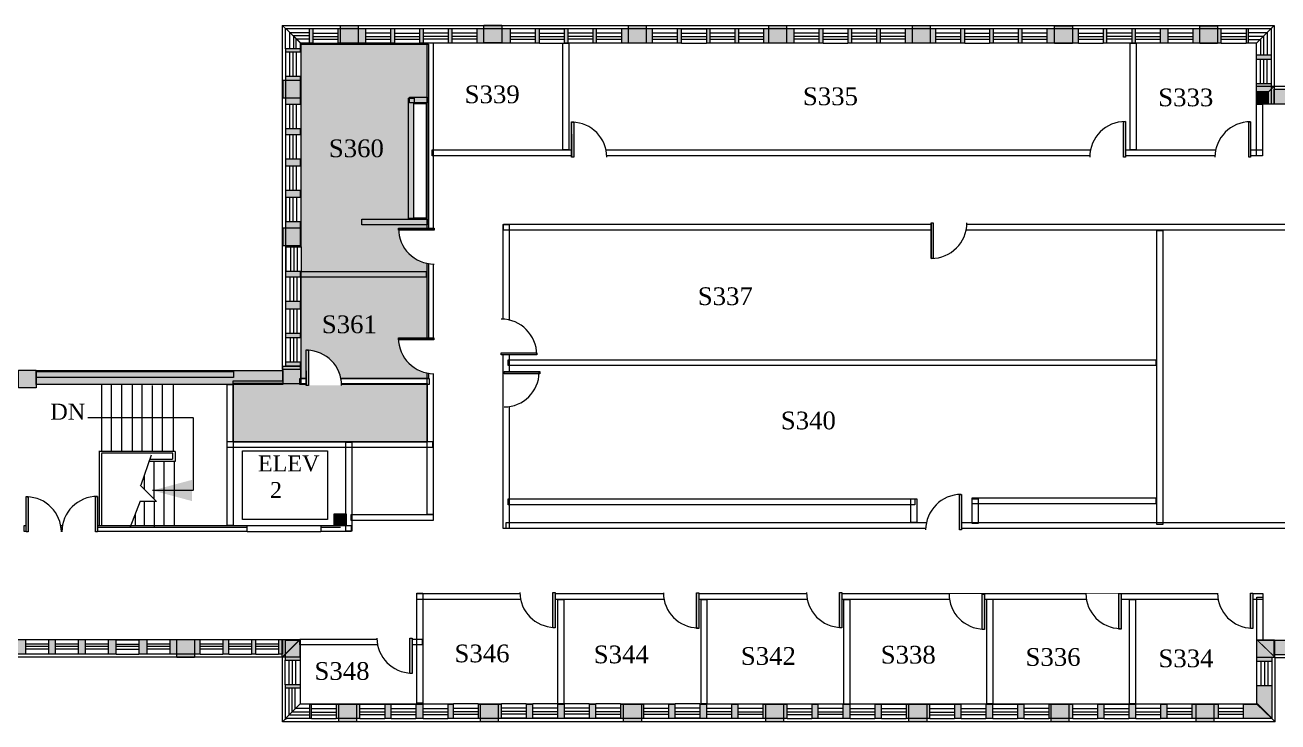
# Model space of a CAD drawing. Header units: inches. Extents: x -1965 to 2413, y -2287 to 2152.
# Drawn here: x 1 to 1270, y -1643 to -937 of the extents above; entities that cross this region are included whole.
import ezdxf

# ---------------------------------------------------------------- set-up
doc = ezdxf.new("R2010")
doc.units = ezdxf.units.IN
doc.header["$LTSCALE"] = 96
doc.header["$MEASUREMENT"] = 0
doc.layers.add('None', color=7, linetype='Continuous', lineweight=5)
doc.styles.add('Times', font='Times')

# ---------------------------------------------------------------- blocks, each defined once
blk = doc.blocks.new('Symbol #19')
at = {"layer": 'None', "linetype": 'Continuous', "lineweight": 5}
blk.add_hatch(color=255, dxfattribs=at).paths.add_polyline_path([(-6, 6), (6, 6), (6, -6), (-6, -6)])
at = {"layer": 'None', "color": 7, "linetype": 'Continuous', "lineweight": 5}
blk.add_lwpolyline([(-6, 6), (6, 6), (6, -6), (-6, -6)], close=True, dxfattribs=at)
blk = doc.blocks.new("1'6 Pier")
at = {"layer": 'None', "linetype": 'Continuous', "lineweight": 5}
blk.add_hatch(color=255, dxfattribs=at).paths.add_polyline_path([(-9, 9), (9, 9), (9, -9), (-9, -9)])
at = {"layer": 'None', "color": 7, "linetype": 'Continuous', "lineweight": 5}
blk.add_lwpolyline([(-9, 9), (9, 9), (9, -9), (-9, -9)], close=True, dxfattribs=at)
blk = doc.blocks.new("3' dr rh")
at = {"color": 7, "linetype": 'Continuous', "lineweight": 5}
blk.add_wipeout([(-17, 17.5), (-10.2, 16.7), (-3.6, 14.6), (2.4, 11.3), (7.7, 6.9), (12, 1.5), (15.2, -4.6), (17.2, -11.2), (17.9, -18), (-17.6, -18)], dxfattribs=at).dxf.layer = 'None'
at = {"layer": 'None', "linetype": 'Continuous', "lineweight": 5}
blk.add_hatch(color=255, dxfattribs=at).paths.add_polyline_path([(-17.9, 18), (-15.6, 18), (-15.6, -18), (-17.9, -18)])
at = {"layer": 'None', "color": 7, "linetype": 'Continuous', "lineweight": 5}
blk.add_lwpolyline([(-17.9, 18), (-15.6, 18), (-15.6, -18), (-17.9, -18)], close=True, dxfattribs=at)
blk.add_arc((-17.6, -18), 35.5, 0, 88.9999, dxfattribs=at)
blk = doc.blocks.new("3' dr lh")
at = {"color": 7, "linetype": 'Continuous', "lineweight": 5}
blk.add_wipeout([(-18, 18.1), (-11, 17.4), (-4.2, 15.4), (2, 12.1), (7.5, 7.6), (11.9, 2.1), (15.3, -4.1), (17.3, -10.9), (18, -17.9), (-18, -17.9)], dxfattribs=at).dxf.layer = 'None'
at = {"layer": 'None', "linetype": 'Continuous', "lineweight": 5}
blk.add_hatch(color=255, dxfattribs=at).paths.add_polyline_path([(-18, -16.1), (18, -16.1), (18, -18.1), (-18, -18.1)])
at = {"layer": 'None', "color": 7, "linetype": 'Continuous', "lineweight": 5}
blk.add_lwpolyline([(-18, -16.1), (18, -16.1), (18, -18.1), (-18, -18.1)], close=True, dxfattribs=at)
blk.add_arc((-18, -17.9), 36, 0, 90, dxfattribs=at)
blk = doc.blocks.new("2'-1 wind")
at = {"color": 7, "linetype": 'Continuous', "lineweight": 5}
blk.add_wipeout([(7.5, 12.5), (7.5, -12.5), (-7.5, -12.5), (-7.5, 12.5)], dxfattribs=at).dxf.layer = 'None'
at = {"layer": 'None', "color": 7, "linetype": 'Continuous', "lineweight": 5}
blk.add_lwpolyline([(7.5, 12.5), (7.5, -12.5), (-7.5, -12.5), (-7.5, 12.5)], close=True, dxfattribs=at)
at = {"color": 7, "linetype": 'Continuous', "lineweight": 5}
blk.add_wipeout([(-3.5, 12.5), (3, 12.5), (3, -12.5), (-3.5, -12.5)], dxfattribs=at).dxf.layer = 'None'
at = {"layer": 'None', "color": 7, "linetype": 'Continuous', "lineweight": 5}
blk.add_line((-0.5, 12.5), (-0.5, -12.5), dxfattribs=at)
blk.add_lwpolyline([(-3.5, 12.5), (3, 12.5), (3, -12.5), (-3.5, -12.5)], close=True, dxfattribs=at)
blk = doc.blocks.new("1'-11' wind")
at = {"color": 7, "linetype": 'Continuous', "lineweight": 5}
blk.add_wipeout([(-11.5, 7.5), (11.5, 7.5), (11.5, -7.5), (-11.5, -7.5)], dxfattribs=at).dxf.layer = 'None'
at = {"layer": 'None', "color": 7, "linetype": 'Continuous', "lineweight": 5}
blk.add_lwpolyline([(-11.5, 7.5), (11.5, 7.5), (11.5, -7.5), (-11.5, -7.5)], close=True, dxfattribs=at)
at = {"color": 7, "linetype": 'Continuous', "lineweight": 5}
blk.add_wipeout([(-11.5, 3.125), (11.5, 3.125), (11.5, -2.25), (-11.5, -2.25)], dxfattribs=at).dxf.layer = 'None'
at = {"layer": 'None', "color": 7, "linetype": 'Continuous', "lineweight": 5}
blk.add_line((-11.5, 0.875), (11.5, 0.875), dxfattribs=at)
blk.add_lwpolyline([(-11.5, 3.125), (11.5, 3.125), (11.5, -2.25), (-11.5, -2.25)], close=True, dxfattribs=at)
blk = doc.blocks.new('*U4')
at = {"color": 7, "linetype": 'Continuous', "lineweight": 5}
blk.add_wipeout([(18, 0), (11, 0.7), (4.2, 2.7), (-2, 6.1), (-7.5, 10.5), (-11.9, 16), (-15.3, 22.2), (-17.3, 29), (-18, 36), (18, 36)], dxfattribs=at).dxf.layer = 'None'
at = {"layer": 'None', "linetype": 'Continuous', "lineweight": 5}
blk.add_hatch(color=255, dxfattribs=at).paths.add_polyline_path([(18, 34.2), (-18, 34.2), (-18, 36.2), (18, 36.2)])
at = {"layer": 'None', "color": 7, "linetype": 'Continuous', "lineweight": 5}
blk.add_lwpolyline([(18, 34.2), (-18, 34.2), (-18, 36.2), (18, 36.2)], close=True, dxfattribs=at)
blk.add_arc((18, 36), 36, 180, 270, dxfattribs=at)
blk = doc.blocks.new('*U5')
at = {"color": 7, "linetype": 'Continuous', "lineweight": 5}
blk.add_wipeout([(-17.5, -35.4), (-16.7, -28.5), (-14.6, -22), (-11.3, -16), (-6.9, -10.7), (-1.5, -6.4), (4.6, -3.1), (11.2, -1.2), (18, -0.5), (18, -36)], dxfattribs=at).dxf.layer = 'None'
at = {"layer": 'None', "linetype": 'Continuous', "lineweight": 5}
blk.add_hatch(color=255, dxfattribs=at).paths.add_polyline_path([(-18, -36.2), (-18, -34), (18, -34), (18, -36.2)])
at = {"layer": 'None', "color": 7, "linetype": 'Continuous', "lineweight": 5}
blk.add_lwpolyline([(-18, -36.2), (-18, -34), (18, -34), (18, -36.2)], close=True, dxfattribs=at)
blk.add_arc((18, -36), 35.5, 90, 178.9999, dxfattribs=at)
blk = doc.blocks.new("6' dbl")
at = {"layer": 'None', "color": 7}
blk.add_blockref('*U4', (0, 0), dxfattribs=at)
blk.add_blockref('*U5', (0, 0), dxfattribs=at)

msp = doc.modelspace()

# ---------------------------------------------------------------- hatches: boundary and pattern name
at = {"layer": 'None', "linetype": 'Continuous', "lineweight": 5}
for points in [[(280, -956.5), (409.5, -956.5), (409.5, -1295), (280, -1295)], [(211.5, -1300), (408, -1300), (408, -1359.5), (211.5, -1359.5)]]:
    msp.add_hatch(color=255, dxfattribs=at).paths.add_polyline_path(points)

# ---------------------------------------------------------------- linework, layer by layer
at = {"layer": 'None', "color": 7, "linetype": 'Continuous', "lineweight": 5}
for p, q in [((78.6, -1368.4), (78.6, -1301.5)), ((88.4, -1368.6), (88.4, -1301.5)), ((98.8, -1368.5), (98.8, -1301.2)), ((109.2, -1301.5), (109.2, -1368.5)), ((119.4, -1368.4), (119.4, -1301.5)), ((129.7, -1368.3), (129.7, -1302)), ((140, -1368.2), (140, -1301.5)), ((151.1, -1368.2), (151.1, -1301.5)), ((64.2, -1334.5), (170.8, -1334.5)), ((171, -1334.5), (171, -1408.5)), ((75.8, -1368.5), (75.8, -1444)), ((76.2, -1368.7), (152.8, -1368.7)), ((153.1, -1378.8), (153.1, -1368.9)), ((150.5, -1370.8), (78.2, -1370.8)), ((78.2, -1371), (78.2, -1444)), ((128.4, -1372.9), (118, -1403)), ((126.2, -1378.8), (153.2, -1378.8)), ((127.5, -1376.8), (150, -1376.8)), ((131.4, -1416.5), (131.4, -1378.8)), ((141.7, -1444.2), (141.7, -1379)), ((150.5, -1376.8), (150.5, -1370.8)), ((152, -1444.5), (152, -1378.8)), ((121.8, -1406.8), (121.8, -1393)), ((117.5, -1403), (133.8, -1419.8)), ((170.8, -1408.5), (129.8, -1408.5)), ((117.5, -1419.5), (107, -1446.2)), ((117.5, -1419.5), (133.8, -1419.5)), ((121.8, -1444.5), (121.8, -1419.5)), ((131.5, -1419.5), (131.5, -1445)), ((112.2, -1432.8), (112.2, -1444.5)), ((320.2, -1446), (4, -1446))]:
    msp.add_line(p, q, dxfattribs=at)
for points in [[(280, -956.5), (409.5, -956.5), (409.5, -1295), (280, -1295)], [(408, -1432.8), (408, -954), (414, -954), (414, -1432.8)], [(389, -1133), (389, -1011), (395, -1011), (395, -1133)], [(390, -1010), (408.5, -1010), (408.5, -1015.9), (390, -1015.9)], [(1254, -1069.5), (413, -1069.5), (413, -1063.5), (1254, -1063.5)], [(408, -1139.5), (342, -1139.5), (342, -1133.5), (408, -1133.5)], [(491, -1139), (491, -1447), (485, -1447), (485, -1139)], [(485.5, -1138.7), (1931, -1138.7), (1931, -1144.7), (485.5, -1144.7)], [(1153, -1145), (1153, -1443), (1147, -1443), (1147, -1145)], [(1146, -1282), (490, -1282), (490, -1276), (1146, -1276)], [(12, -1288), (212, -1288), (212, -1294), (12, -1294)], [(211.5, -1301), (211.5, -1444), (205.5, -1444), (205.5, -1301)], [(211.5, -1300), (408, -1300), (408, -1359.5), (211.5, -1359.5)], [(279, -1295), (410, -1295), (410, -1301), (279, -1301)], [(331.8, -1359.5), (331.8, -1449.8), (325.8, -1449.8), (325.8, -1359.5)], [(902, -1423), (490, -1423), (490, -1417), (902, -1417)], [(898, -1441), (898, -1417), (904, -1417), (904, -1441)], [(1146, -1422), (960, -1422), (960, -1416), (1146, -1416)], [(966, -1417), (966, -1442), (960, -1442), (960, -1417)], [(414, -1438.8), (331, -1438.8), (331, -1432.8), (414, -1432.8)], [(331.2, -1450), (0, -1450), (0, -1444), (331.2, -1444)], [(1931, -1447), (488, -1447), (488, -1441), (1931, -1441)], [(1254.5, -1519), (397.5, -1519), (397.5, -1513), (1254.5, -1513)]]:
    msp.add_lwpolyline(points, close=True, dxfattribs=at)
at = {"layer": 'None', "color": 7, "lineweight": 5}
msp.add_solid([(129.8, -1408.5), (169.7, -1397.8), (169.7, -1419.2)], dxfattribs=at)

# ---------------------------------------------------------------- block references
at = {"layer": 'None', "color": 7}
msp.add_blockref("1'6 Pier", (3, -1295.5), dxfattribs=at)
at = {"layer": 'None', "color": 7, "rotation": 180}
msp.add_blockref('Symbol #19', (319.9, -1438.2), dxfattribs=at)

# ---------------------------------------------------------------- texts
at = {"layer": 'None', "color": 7, "attachment_point": 1, "style": 'Times'}
for s, insert, char_height in [('S339', (446, -998.2), 17.96), ('S335', (788.6, -1000.2), 17.96), ('S333', (1148.5, -1001.3), 17.96), ('S360', (308.4, -1052.9), 17.96), ('S337', (682.1, -1202.7), 17.96), ('S361', (301.3, -1231.2), 17.96), ('DN', (26.4, -1320.6), 16.16), ('S340', (766.2, -1328.6), 17.96), ('S346', (435.7, -1564.6), 17.96), ('S344', (576.7, -1565.6), 17.96), ('S342', (725.7, -1567.2), 17.96), ('S338', (867.4, -1565.9), 17.96), ('S336', (1014.1, -1568.2), 17.96), ('S334', (1148.7, -1569.6), 17.96), ('S348', (293.9, -1582.4), 17.96)]:
    msp.add_mtext(s, dxfattribs=dict(at, insert=insert, char_height=char_height))

# ---------------------------------------------------------------- wipeouts: each hides what was drawn before it
at = {"color": 7, "linetype": 'Continuous', "lineweight": 5}
msp.add_wipeout([(1248.5, -1560), (1438.5, -1560), (1420.5, -1578), (1266.5, -1578)], dxfattribs=at).dxf.layer = 'None'

# ---------------------------------------------------------------- next in the draw order: linework, layer by layer
at = {"layer": 'None', "color": 7, "linetype": 'Continuous', "lineweight": 5}
msp.add_lwpolyline([(1248.5, -1560), (1438.5, -1560), (1420.5, -1578), (1266.5, -1578)], close=True, dxfattribs=at)

# ---------------------------------------------------------------- next in the draw order: block references
at = {"layer": 'None', "color": 7}
for name, p, rotation in [("3' dr lh", (936.6, -1155.4), -90), ("3' dr lh", (397, -1161), 180), ("3' dr lh", (396.9, -1272.1), 180), ("3' dr rh", (504, -1306), -90), ("6' dbl", (38, -1432.5), -90), ("3' dr lh", (931, -1430.5), 90), ("3' dr rh", (1093.1, -1530.9), 180)]:
    msp.add_blockref(name, p, dxfattribs=dict(at, rotation=rotation))
msp.add_blockref("3' dr lh", (501, -1253), dxfattribs=at)

# ---------------------------------------------------------------- next in the draw order: wipeouts: each hides what was drawn before it
at = {"color": 7, "linetype": 'Continuous', "lineweight": 5}
for points in [[(261.5, -1286), (261.5, -937.5), (279.5, -955.5), (279.5, -1286)], [(394.5, -1016.5), (407, -1016.5), (407, -1132.5), (394.5, -1132.5)], [(221, -1368.5), (307, -1368.5), (307, -1438), (221, -1438)]]:
    msp.add_wipeout(points, dxfattribs=at).dxf.layer = 'None'

# ---------------------------------------------------------------- next in the draw order: linework, layer by layer
at = {"layer": 'None', "color": 7, "linetype": 'Continuous', "lineweight": 5}
for points in [[(261.5, -1286), (261.5, -937.5), (279.5, -955.5), (279.5, -1286)], [(394.5, -1016.5), (407, -1016.5), (407, -1132.5), (394.5, -1132.5)], [(407, -1192.5), (280.5, -1192.5), (280.5, -1186.5), (407, -1186.5)], [(413.5, -1365), (205.5, -1365), (205.5, -1359), (413.5, -1359)], [(221, -1368.5), (307, -1368.5), (307, -1438), (221, -1438)]]:
    msp.add_lwpolyline(points, close=True, dxfattribs=at)

# ---------------------------------------------------------------- next in the draw order: block references
at = {"layer": 'None', "color": 7}
for p in [(271.1, -1002), (271.2, -1151.5), (271, -1291.5)]:
    msp.add_blockref("1'6 Pier", p, dxfattribs=at)

# ---------------------------------------------------------------- next in the draw order: texts
at = {"layer": 'None', "color": 7, "insert": (236.6, -1373), "char_height": 16.16, "attachment_point": 1, "style": 'Times'}
msp.add_mtext('ELEV\\P  2', dxfattribs=at)

# ---------------------------------------------------------------- next in the draw order: wipeouts: each hides what was drawn before it
at = {"color": 7, "linetype": 'Continuous', "lineweight": 5}
msp.add_wipeout([(1248.5, -1625), (1248.5, -1559.5), (1266.5, -1577.5), (1266.5, -1643)], dxfattribs=at).dxf.layer = 'None'

# ---------------------------------------------------------------- next in the draw order: hatches: boundary and pattern name
at = {"layer": 'None', "linetype": 'Continuous', "lineweight": 211}
msp.add_hatch(color=255, dxfattribs=at).paths.add_polyline_path([(1421, -1575), (1266, -1575), (1266, -1560), (1421, -1560)])

# ---------------------------------------------------------------- next in the draw order: linework, layer by layer
at = {"layer": 'None', "color": 7, "linetype": 'Continuous', "lineweight": 5}
for points in [[(1248.5, -1560), (1248.5, -1516.5), (1254.5, -1516.5), (1254.5, -1560)], [(1248.5, -1625), (1248.5, -1559.5), (1266.5, -1577.5), (1266.5, -1643)], [(1421, -1575), (1266, -1575), (1266, -1560), (1421, -1560)]]:
    msp.add_lwpolyline(points, close=True, dxfattribs=at)

# ---------------------------------------------------------------- next in the draw order: block references
at = {"layer": 'None', "color": 7}
msp.add_blockref("1'6 Pier", (1257.4, -1568.8), dxfattribs=at)

# ---------------------------------------------------------------- next in the draw order: wipeouts: each hides what was drawn before it
at = {"color": 7, "linetype": 'Continuous', "lineweight": 5}
for points in [[(1248, -955.5), (279, -955.5), (261, -937.5), (1266, -937.5)], [(211.5, -1297.5), (262, -1297.5), (262, -1300), (211.5, -1300)], [(225.7, -1444), (300.2, -1444), (300.2, -1450.5), (225.7, -1450.5)]]:
    msp.add_wipeout(points, dxfattribs=at).dxf.layer = 'None'

# ---------------------------------------------------------------- next in the draw order: hatches: boundary and pattern name
at = {"layer": 'None', "linetype": 'Continuous', "lineweight": 211}
msp.add_hatch(color=255, dxfattribs=at).paths.add_polyline_path([(265, -1282.5), (265, -940.5), (280, -955.5), (280, -1282.5)])
at = {"layer": 'None', "linetype": 'Continuous', "lineweight": 5}
msp.add_hatch(color=255, dxfattribs=at).paths.add_polyline_path([(12, -1287), (262, -1287), (262, -1301), (12, -1301)])

# ---------------------------------------------------------------- next in the draw order: linework, layer by layer
at = {"layer": 'None', "color": 7, "linetype": 'Continuous', "lineweight": 5}
for points in [[(1248, -955.5), (279, -955.5), (261, -937.5), (1266, -937.5)], [(265, -1282.5), (265, -940.5), (280, -955.5), (280, -1282.5)], [(12, -1287), (262, -1287), (262, -1301), (12, -1301)], [(211.5, -1297.5), (262, -1297.5), (262, -1300), (211.5, -1300)], [(225.7, -1444), (300.2, -1444), (300.2, -1450.5), (225.7, -1450.5)]]:
    msp.add_lwpolyline(points, close=True, dxfattribs=at)

# ---------------------------------------------------------------- next in the draw order: block references
at = {"layer": 'None', "color": 7}
for p in [(329.2, -946.3), (474.5, -946), (621, -946.5), (763, -946.5), (908.5, -946.5), (1052.5, -946.7), (1199.5, -946.7)]:
    msp.add_blockref("1'6 Pier", p, dxfattribs=at)
at = {"layer": 'None', "color": 7, "rotation": 180}
msp.add_blockref("3' dr rh", (1226.5, -1530.5), dxfattribs=at)

# ---------------------------------------------------------------- next in the draw order: wipeouts: each hides what was drawn before it
at = {"color": 7, "linetype": 'Continuous', "lineweight": 5}
msp.add_wipeout([(279.5, -1625), (1249, -1625), (1267, -1643), (261.5, -1643)], dxfattribs=at).dxf.layer = 'None'

# ---------------------------------------------------------------- next in the draw order: hatches: boundary and pattern name
at = {"layer": 'None', "linetype": 'Continuous', "lineweight": 5}
msp.add_hatch(color=255, dxfattribs=at).paths.add_polyline_path([(1263.5, -1577.5), (1263.5, -1639.5), (1248.5, -1624.5), (1248.5, -1577.5)])

# ---------------------------------------------------------------- next in the draw order: linework, layer by layer
at = {"layer": 'None', "color": 7, "linetype": 'Continuous', "lineweight": 5}
for points in [[(403.5, -1512.5), (403.5, -1624), (397.5, -1624), (397.5, -1512.5)], [(1263.5, -1577.5), (1263.5, -1639.5), (1248.5, -1624.5), (1248.5, -1577.5)], [(279.5, -1625), (1249, -1625), (1267, -1643), (261.5, -1643)]]:
    msp.add_lwpolyline(points, close=True, dxfattribs=at)

# ---------------------------------------------------------------- next in the draw order: block references
at = {"layer": 'None', "color": 7}
for name, p in [("2'-1 wind", (272.5, -976.5)), ("2'-1 wind", (272.5, -1060.5)), ("2'-1 wind", (272.5, -1092)), ("2'-1 wind", (272.6, -1124)), ("1'6 Pier", (327.5, -1634)), ("1'6 Pier", (471, -1634)), ("1'6 Pier", (616, -1634)), ("1'6 Pier", (760, -1634)), ("1'6 Pier", (905, -1634)), ("1'6 Pier", (1049, -1634)), ("1'6 Pier", (1195.8, -1633.8))]:
    msp.add_blockref(name, p, dxfattribs=at)
at = {"layer": 'None', "color": 7, "rotation": 180}
for p in [(272.4, -1204.6), (272.5, -1266)]:
    msp.add_blockref("2'-1 wind", p, dxfattribs=at)

# ---------------------------------------------------------------- next in the draw order: wipeouts: each hides what was drawn before it
at = {"color": 7, "linetype": 'Continuous', "lineweight": 5}
msp.add_wipeout([(1248, -1017), (1248, -955.5), (1266, -937.5), (1266, -999)], dxfattribs=at).dxf.layer = 'None'

# ---------------------------------------------------------------- next in the draw order: hatches: boundary and pattern name
at = {"layer": 'None', "linetype": 'Continuous', "lineweight": 211}
msp.add_hatch(color=255, dxfattribs=at).paths.add_polyline_path([(265, -940.5), (1263.5, -940.5), (1248.5, -955.5), (280, -955.5)])

# ---------------------------------------------------------------- next in the draw order: linework, layer by layer
at = {"layer": 'None', "color": 7, "linetype": 'Continuous', "lineweight": 5}
for points in [[(1248, -1017), (1248, -955.5), (1266, -937.5), (1266, -999)], [(265, -940.5), (1263.5, -940.5), (1248.5, -955.5), (280, -955.5)]]:
    msp.add_lwpolyline(points, close=True, dxfattribs=at)

# ---------------------------------------------------------------- next in the draw order: block references
at = {"layer": 'None', "color": 7}
for name, p in [("2'-1 wind", (272.5, -1029.5)), ("3' dr rh", (303.5, -1284))]:
    msp.add_blockref(name, p, dxfattribs=at)
at = {"layer": 'None', "color": 7, "rotation": 180}
for p in [(272.8, -1174.2), (272.4, -1237.1), (1255.9, -1593.8)]:
    msp.add_blockref("2'-1 wind", p, dxfattribs=at)

# ---------------------------------------------------------------- next in the draw order: wipeouts: each hides what was drawn before it
at = {"color": 7, "linetype": 'Continuous', "lineweight": 5}
msp.add_wipeout([(279.5, -1559.5), (279.5, -1625), (261.5, -1643), (261.5, -1577.5)], dxfattribs=at).dxf.layer = 'None'

# ---------------------------------------------------------------- next in the draw order: hatches: boundary and pattern name
at = {"layer": 'None', "linetype": 'Continuous', "lineweight": 9}
msp.add_hatch(color=255, dxfattribs=at).paths.add_polyline_path([(1264, -1639.5), (265.5, -1639.5), (280.5, -1624.5), (1249, -1624.5)])

# ---------------------------------------------------------------- next in the draw order: linework, layer by layer
at = {"layer": 'None', "color": 7, "linetype": 'Continuous', "lineweight": 5}
for points in [[(279.5, -1559.5), (279.5, -1625), (261.5, -1643), (261.5, -1577.5)], [(1264, -1639.5), (265.5, -1639.5), (280.5, -1624.5), (1249, -1624.5)]]:
    msp.add_lwpolyline(points, close=True, dxfattribs=at)

# ---------------------------------------------------------------- next in the draw order: block references
at = {"layer": 'None', "color": 7, "rotation": 90}
for p in [(304.9, -948.1), (358.5, -948), (504.9, -948), (648.9, -948), (792.3, -947.9), (935.8, -948), (1080.2, -948.1), (1171, -948), (1224.9, -948.1)]:
    msp.add_blockref("2'-1 wind", p, dxfattribs=at)

# ---------------------------------------------------------------- next in the draw order: wipeouts: each hides what was drawn before it
at = {"color": 7, "linetype": 'Continuous', "lineweight": 5}
for points in [[(264.5, -961), (264.5, -940), (279.5, -955), (279.5, -961)], [(1438.5, -1017), (1248, -1017), (1266, -999), (1420.5, -999)]]:
    msp.add_wipeout(points, dxfattribs=at).dxf.layer = 'None'

# ---------------------------------------------------------------- next in the draw order: hatches: boundary and pattern name
at = {"layer": 'None', "linetype": 'Continuous', "lineweight": 211}
msp.add_hatch(color=255, dxfattribs=at).paths.add_polyline_path([(1248, -1017), (1248, -955.5), (1263, -940.5), (1263, -1017)])

# ---------------------------------------------------------------- next in the draw order: linework, layer by layer
at = {"layer": 'None', "color": 7, "linetype": 'Continuous', "lineweight": 5}
for points in [[(264.5, -961), (264.5, -940), (279.5, -955), (279.5, -961)], [(1248, -1017), (1248, -955.5), (1263, -940.5), (1263, -1017)], [(1438.5, -1017), (1248, -1017), (1266, -999), (1420.5, -999)], [(1254, -1017), (1254, -1069.5), (1248, -1069.5), (1248, -1017)]]:
    msp.add_lwpolyline(points, close=True, dxfattribs=at)

# ---------------------------------------------------------------- next in the draw order: block references
at = {"layer": 'None', "color": 7}
for name, p, rotation in [("2'-1 wind", (387.9, -948.1), 90), ("2'-1 wind", (534.4, -948.2), 90), ("2'-1 wind", (678.3, -948.2), 90), ("2'-1 wind", (821.7, -948.1), 90), ("2'-1 wind", (965.2, -948.2), 90), ("2'-1 wind", (1109.1, -947.9), 90), ('Symbol #19', (1253.9, -1010.2), 180), ("2'-1 wind", (495.7, -1631.7), 90), ("2'-1 wind", (527.4, -1631.8), 90), ("2'-1 wind", (559.6, -1631.7), 90), ("2'-1 wind", (591.2, -1631.8), 90), ("2'-1 wind", (671.6, -1631.8), 90), ("2'-1 wind", (303.5, -1632.5), 90), ("2'-1 wind", (352.5, -1632.4), 90), ("2'-1 wind", (384.2, -1632.4), 90), ("2'-1 wind", (447.1, -1631.9), 90), ("2'-1 wind", (639.9, -1632), 90), ("2'-1 wind", (703.8, -1632), 90), ("2'-1 wind", (735.4, -1632.1), 90), ("2'-1 wind", (785.1, -1632.3), 90), ("2'-1 wind", (816.7, -1632.1), 90), ("2'-1 wind", (848.9, -1632.3), 90), ("2'-1 wind", (880.6, -1632.4), 90), ("2'-1 wind", (929.8, -1632.5), 90), ("2'-1 wind", (961.4, -1632.3), 90), ("2'-1 wind", (993.6, -1632.4), 90), ("2'-1 wind", (1025.3, -1632.2), 90), ("2'-1 wind", (1074.4, -1632.3), 90), ("2'-1 wind", (1106.1, -1632.4), 90), ("2'-1 wind", (1138.3, -1632.2), 90), ("2'-1 wind", (1170, -1632), 90), ("2'-1 wind", (1222, -1632), 90)]:
    msp.add_blockref(name, p, dxfattribs=dict(at, rotation=rotation))
msp.add_blockref("1'6 Pier", (1257, -1008), dxfattribs=at)

# ---------------------------------------------------------------- next in the draw order: wipeouts: each hides what was drawn before it
at = {"color": 7, "linetype": 'Continuous', "lineweight": 5}
msp.add_wipeout([(-132, -1559.5), (279, -1559.5), (261, -1577.5), (-114, -1577.5)], dxfattribs=at).dxf.layer = 'None'

# ---------------------------------------------------------------- next in the draw order: hatches: boundary and pattern name
at = {"layer": 'None', "linetype": 'Continuous', "lineweight": 5}
msp.add_hatch(color=255, dxfattribs=at).paths.add_polyline_path([(264.5, -1639.5), (264.5, -1560), (279.5, -1560), (279.5, -1624.5)])

# ---------------------------------------------------------------- next in the draw order: linework, layer by layer
at = {"layer": 'None', "color": 7, "linetype": 'Continuous', "lineweight": 5}
for points in [[(546.5, -1519), (546.5, -1624.5), (540.5, -1624.5), (540.5, -1519)], [(691.4, -1519.1), (691.4, -1624.6), (685.4, -1624.6), (685.4, -1519.1)], [(836, -1519), (836, -1625), (830, -1625), (830, -1519)], [(975, -1624.5), (975, -1518.5), (981, -1518.5), (981, -1624.5)], [(1119.5, -1624.5), (1119.5, -1519), (1125.5, -1519), (1125.5, -1624.5)], [(-132, -1559.5), (279, -1559.5), (261, -1577.5), (-114, -1577.5)], [(264.5, -1639.5), (264.5, -1560), (279.5, -1560), (279.5, -1624.5)], [(279, -1559), (403, -1559), (403, -1565), (279, -1565)]]:
    msp.add_lwpolyline(points, close=True, dxfattribs=at)

# ---------------------------------------------------------------- next in the draw order: block references
at = {"layer": 'None', "color": 7, "rotation": 90}
for name, p in [("2'-1 wind", (416.9, -947.9)), ("2'-1 wind", (563.3, -947.9)), ("2'-1 wind", (707.2, -948)), ("2'-1 wind", (850.7, -947.9)), ("2'-1 wind", (994.1, -948)), ("2'-1 wind", (1138.1, -948)), ("3' dr lh", (1224, -1053)), ("2'-1 wind", (416.4, -1632.3))]:
    msp.add_blockref(name, p, dxfattribs=at)
at = {"layer": 'None', "color": 7}
for name, p in [("2'-1 wind", (1255.5, -984)), ("1'6 Pier", (163.5, -1568.6)), ("1'6 Pier", (270.2, -1568.5))]:
    msp.add_blockref(name, p, dxfattribs=at)

# ---------------------------------------------------------------- next in the draw order: wipeouts: each hides what was drawn before it
at = {"color": 7, "linetype": 'Continuous', "lineweight": 5}
for points in [[(288.5, -955.5), (280, -955.5), (265, -940.5), (288.5, -940.5)], [(1240, -940.5), (1263, -940.5), (1248, -955.5), (1240, -955.5)]]:
    msp.add_wipeout(points, dxfattribs=at).dxf.layer = 'None'

# ---------------------------------------------------------------- next in the draw order: hatches: boundary and pattern name
at = {"layer": 'None', "linetype": 'Continuous', "lineweight": 5}
msp.add_hatch(color=255, dxfattribs=at).paths.add_polyline_path([(1266, -1002), (1420.5, -1002), (1420.5, -1017), (1266, -1017)])

# ---------------------------------------------------------------- next in the draw order: linework, layer by layer
at = {"layer": 'None', "color": 7, "linetype": 'Continuous', "lineweight": 5}
for p, q in [((269, -961), (269, -944.5)), ((269, -944.5), (288.5, -944.5)), ((288.5, -948), (272.5, -948)), ((272.5, -948), (272.5, -960.5)), ((275.5, -961), (275.5, -951)), ((275.5, -951), (289, -951))]:
    msp.add_line(p, q, dxfattribs=at)
for points in [[(288.5, -955.5), (280, -955.5), (265, -940.5), (288.5, -940.5)], [(1240, -940.5), (1263, -940.5), (1248, -955.5), (1240, -955.5)], [(545.5, -1063.5), (545.5, -955.5), (551.5, -955.5), (551.5, -1063.5)], [(1126, -955.5), (1126, -1063.5), (1120, -1063.5), (1120, -955.5)], [(1266, -1002), (1420.5, -1002), (1420.5, -1017), (1266, -1017)]]:
    msp.add_lwpolyline(points, close=True, dxfattribs=at)

# ---------------------------------------------------------------- next in the draw order: block references
at = {"layer": 'None', "color": 7}
for name, p, rotation in [("2'-1 wind", (445.8, -947.9), 90), ("2'-1 wind", (592.2, -948), 90), ("2'-1 wind", (736.2, -948), 90), ("2'-1 wind", (879.6, -947.9), 90), ("2'-1 wind", (1023.1, -948), 90), ("3' dr rh", (519.8, -1529.7), 180), ("3' dr rh", (665.2, -1530.2), 180), ("3' dr rh", (810.2, -1529.8), 180), ("3' dr rh", (954.6, -1531.4), 180), ("3' dr rh", (375, -1576), 180)]:
    msp.add_blockref(name, p, dxfattribs=dict(at, rotation=rotation))
msp.add_blockref("2'-1 wind", (271.8, -1593), dxfattribs=at)

# ---------------------------------------------------------------- next in the draw order: hatches: boundary and pattern name
at = {"layer": 'None', "linetype": 'Continuous', "lineweight": 5}
msp.add_hatch(color=255, dxfattribs=at).paths.add_polyline_path([(261.5, -1574.5), (-131, -1574.5), (-131, -1559.5), (261.5, -1559.5)])

# ---------------------------------------------------------------- next in the draw order: linework, layer by layer
at = {"layer": 'None', "color": 7, "linetype": 'Continuous', "lineweight": 5}
msp.add_lwpolyline([(261.5, -1574.5), (-131, -1574.5), (-131, -1559.5), (261.5, -1559.5)], close=True, dxfattribs=at)

# ---------------------------------------------------------------- next in the draw order: block references
at = {"layer": 'None', "color": 7}
msp.add_blockref("3' dr rh", (572.1, -1052.9), dxfattribs=at)
at = {"layer": 'None', "color": 7, "rotation": 90}
msp.add_blockref("3' dr lh", (1097.3, -1052.7), dxfattribs=at)

# ---------------------------------------------------------------- next in the draw order: wipeouts: each hides what was drawn before it
at = {"color": 7, "linetype": 'Continuous', "lineweight": 5}
for points in [[(1263, -940.5), (1263, -967.5), (1248, -967.5), (1248, -955.5)], [(279.5, -1608.5), (279.5, -1625.5), (264.5, -1640.5), (264.5, -1608.5)]]:
    msp.add_wipeout(points, dxfattribs=at).dxf.layer = 'None'

# ---------------------------------------------------------------- next in the draw order: linework, layer by layer
at = {"layer": 'None', "color": 7, "linetype": 'Continuous', "lineweight": 5}
for p, q in [((1240, -944.5), (1259, -944.5)), ((1255.5, -948.5), (1240, -948.5)), ((1240, -951.5), (1252.5, -951.5)), ((1252, -951.5), (1252, -967.5)), ((1255.5, -967.5), (1255.5, -948.5)), ((1259, -945), (1259, -967.5))]:
    msp.add_line(p, q, dxfattribs=at)
for points in [[(1263, -940.5), (1263, -967.5), (1248, -967.5), (1248, -955.5)], [(279.5, -1608.5), (279.5, -1625.5), (264.5, -1640.5), (264.5, -1608.5)]]:
    msp.add_lwpolyline(points, close=True, dxfattribs=at)

# ---------------------------------------------------------------- next in the draw order: block references
at = {"layer": 'None', "color": 7}
for p in [(13, -1567), (43.2, -1567), (73.5, -1567), (104.5, -1567.2), (136, -1567), (246, -1567.1)]:
    msp.add_blockref("1'-11' wind", p, dxfattribs=at)

# ---------------------------------------------------------------- next in the draw order: block references
msp.add_blockref("1'-11' wind", (218.5, -1567.1), dxfattribs=at)

# ---------------------------------------------------------------- next in the draw order: wipeouts: each hides what was drawn before it
at = {"color": 7, "linetype": 'Continuous', "lineweight": 5}
msp.add_wipeout([(289, -1639.5), (264.5, -1639.5), (279.5, -1624.5), (289, -1624.5)], dxfattribs=at).dxf.layer = 'None'

# ---------------------------------------------------------------- next in the draw order: linework, layer by layer
at = {"layer": 'None', "color": 7, "linetype": 'Continuous', "lineweight": 5}
for p, q in [((268, -1608.5), (268, -1636)), ((271, -1608.5), (271, -1633)), ((274, -1609), (274, -1629.5)), ((289, -1636), (269, -1636)), ((289, -1633), (271, -1633)), ((289, -1629.5), (274.5, -1629.5))]:
    msp.add_line(p, q, dxfattribs=at)
msp.add_lwpolyline([(289, -1639.5), (264.5, -1639.5), (279.5, -1624.5), (289, -1624.5)], close=True, dxfattribs=at)

# ---------------------------------------------------------------- next in the draw order: block references
at = {"layer": 'None', "color": 7}
msp.add_blockref("1'-11' wind", (189.5, -1567.1), dxfattribs=at)

doc.saveas('drawing.dxf')
